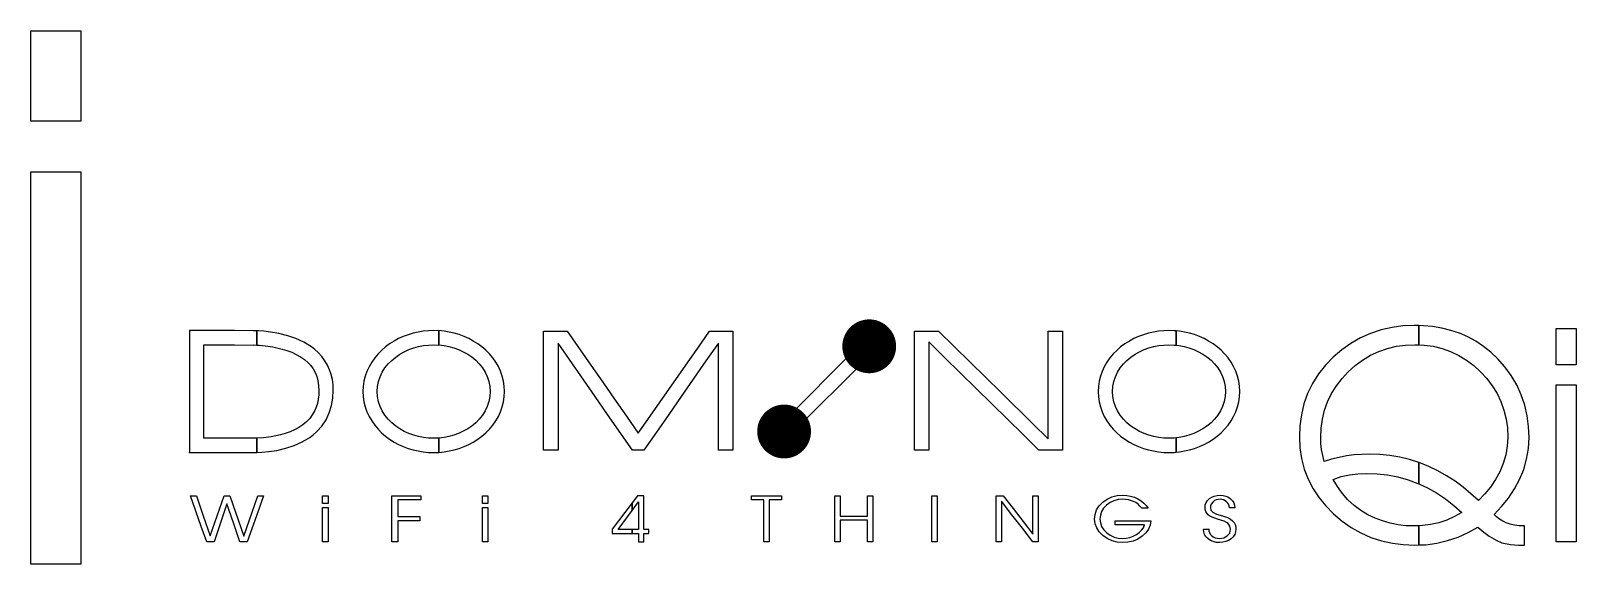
# Model space of a CAD drawing. Extents: x 0 to 129, y -3 to 21.
# Drawn here: x 111.23 to 128.79, y 15.24 to 21.3 of the extents above; entities that cross this region are included whole.
import ezdxf

# ---------------------------------------------------------------- set-up
doc = ezdxf.new("R2010")
doc.units = 0
for name, color, linetype in [('21', 253, 'CONTINUOUS'), ('23', 7, 'CONTINUOUS'), ('48', 253, 'CONTINUOUS')]:
    doc.layers.add(name, color=color, linetype=linetype)

msp = doc.modelspace()

# ---------------------------------------------------------------- linework, layer by layer
at = {"layer": '21'}
for p, q in [((126.6992, 17.9304), (126.5744, 17.9019)), ((126.8231, 17.9461), (126.6992, 17.9304)), ((126.9509, 17.9517), (126.8231, 17.9461)), ((127.0017, 17.9502), (126.9509, 17.9517)), ((127.0017, 17.732), (127.0017, 17.9502)), ((127.0575, 17.9484), (127.0019, 17.9499)), ((127.0019, 17.9499), (127.0019, 17.7317)), ((127.1599, 17.9388), (127.0575, 17.9484)), ((127.2646, 17.9212), (127.1599, 17.9388)), ((127.3654, 17.8963), (127.2646, 17.9212)), ((113.1119, 17.8943), (113.0301, 17.8943)), ((113.0301, 17.8943), (113.0301, 16.5097)), ((113.3255, 17.8935), (113.1119, 17.8943)), ((113.5384, 17.8928), (113.3255, 17.8935)), ((113.752, 17.892), (113.5384, 17.8928)), ((113.7932, 17.8913), (113.752, 17.892)), ((113.8127, 17.89), (113.7929, 17.8907)), ((113.7929, 17.8907), (113.7929, 17.7279)), ((113.7932, 17.7284), (113.7932, 17.8913)), ((113.8739, 17.8859), (113.8127, 17.89)), ((113.9501, 17.8773), (113.8739, 17.8859)), ((114.0439, 17.8605), (113.9501, 17.8773)), ((114.1447, 17.8351), (114.0439, 17.8605)), ((114.2377, 17.8026), (114.1447, 17.8351)), ((114.3296, 17.7604), (114.2377, 17.8026)), ((114.4137, 17.7081), (114.3296, 17.7604)), ((115.3032, 17.7429), (115.2565, 17.7079)), ((115.354, 17.7747), (115.3032, 17.7429)), ((115.4048, 17.8024), (115.354, 17.7747)), ((115.4579, 17.8262), (115.4048, 17.8024)), ((115.5135, 17.8468), (115.4579, 17.8262)), ((115.5714, 17.8643), (115.5135, 17.8468)), ((115.6849, 17.8867), (115.5714, 17.8643)), ((115.7444, 17.8923), (115.6849, 17.8867)), ((115.8048, 17.8938), (115.7444, 17.8923)), ((115.8627, 17.8923), (115.8048, 17.8938)), ((115.8627, 17.7295), (115.8627, 17.8923)), ((115.8645, 17.8928), (115.863, 17.8928)), ((115.863, 17.8928), (115.863, 17.73)), ((115.924, 17.8872), (115.8645, 17.8928)), ((116.0375, 17.8648), (115.924, 17.8872)), ((116.0954, 17.8473), (116.0375, 17.8648)), ((116.151, 17.8267), (116.0954, 17.8473)), ((116.2041, 17.8029), (116.151, 17.8267)), ((116.2549, 17.7752), (116.2041, 17.8029)), ((116.3057, 17.7434), (116.2549, 17.7752)), ((116.3535, 17.7084), (116.3057, 17.7434)), ((117.0543, 16.5359), (117.0543, 17.8877)), ((117.0543, 17.8877), (117.322, 17.8877)), ((117.6407, 17.144), (117.2186, 17.7513)), ((117.2186, 17.7513), (117.2186, 16.5359)), ((117.322, 17.8877), (117.5912, 17.5011)), ((118.8058, 17.6944), (118.941, 17.8877)), ((119.0403, 17.7513), (118.8993, 17.5489)), ((118.941, 17.8877), (119.2046, 17.8877)), ((119.0403, 16.5359), (119.0403, 17.7513)), ((119.2046, 17.8877), (119.2046, 16.5359)), ((119.7119, 16.794), (120.6674, 17.7495)), ((120.6674, 17.7495), (120.7837, 17.6332)), ((121.2691, 16.5367), (121.2691, 17.8885)), ((121.2691, 17.8885), (121.543, 17.8885)), ((121.611, 17.5895), (121.4322, 17.765)), ((121.4322, 17.765), (121.4322, 16.5357)), ((121.543, 17.8885), (121.721, 17.7137)), ((122.7893, 16.6652), (122.7893, 17.8882)), ((122.7893, 17.8882), (122.9537, 17.8882)), ((122.9537, 17.8882), (122.9537, 16.5364)), ((123.6616, 17.7429), (123.6138, 17.7079)), ((123.7124, 17.7747), (123.6616, 17.7429)), ((123.7632, 17.8024), (123.7124, 17.7747)), ((123.8163, 17.8262), (123.7632, 17.8024)), ((123.8719, 17.8468), (123.8163, 17.8262)), ((123.9298, 17.8643), (123.8719, 17.8468)), ((124.0433, 17.8867), (123.9298, 17.8643)), ((124.1028, 17.8923), (124.0433, 17.8867)), ((124.1622, 17.8938), (124.1028, 17.8923)), ((124.2227, 17.8923), (124.1622, 17.8938)), ((124.245, 17.89), (124.2227, 17.8923)), ((124.2823, 17.8872), (124.245, 17.8902)), ((124.245, 17.8902), (124.245, 17.7274)), ((124.245, 17.7272), (124.245, 17.89)), ((124.3959, 17.8648), (124.2823, 17.8872)), ((124.4538, 17.8473), (124.3959, 17.8648)), ((124.5094, 17.8267), (124.4538, 17.8473)), ((124.5625, 17.8029), (124.5094, 17.8267)), ((124.6133, 17.7752), (124.5625, 17.8029)), ((124.6641, 17.7434), (124.6133, 17.7752)), ((124.7119, 17.7084), (124.6641, 17.7434)), ((126.2293, 17.748), (126.1269, 17.6759)), ((126.3395, 17.8115), (126.2293, 17.748)), ((126.4545, 17.8623), (126.3395, 17.8115)), ((126.5744, 17.9019), (126.4545, 17.8623)), ((127.4655, 17.8631), (127.3654, 17.8963)), ((127.5607, 17.8227), (127.4655, 17.8631)), ((127.6527, 17.7726), (127.5607, 17.8227)), ((127.7393, 17.7147), (127.6527, 17.7726)), ((128.5635, 17.9161), (128.7911, 17.9161)), ((128.5635, 17.5057), (128.5635, 17.9161)), ((128.7911, 17.9161), (128.7911, 17.5057)), ((113.1922, 16.6721), (113.1922, 17.7315)), ((113.1922, 17.7315), (113.3255, 17.7307)), ((113.3255, 17.7307), (113.5407, 17.73)), ((113.5407, 17.73), (113.7551, 17.7292)), ((113.7551, 17.7292), (113.7551, 17.73)), ((113.7551, 17.73), (113.7932, 17.7284)), ((113.7929, 17.7279), (113.8206, 17.7272)), ((113.8206, 17.7272), (113.8904, 17.7208)), ((113.8904, 17.7208), (113.9771, 17.7081)), ((113.9771, 17.7081), (114.0817, 17.6842)), ((114.0817, 17.6842), (114.1355, 17.6675)), ((114.1355, 17.6675), (114.1904, 17.6469)), ((114.1904, 17.6469), (114.2405, 17.623)), ((114.2405, 17.623), (114.2897, 17.5961)), ((114.2897, 17.5961), (114.3349, 17.5644)), ((114.4525, 17.6779), (114.4137, 17.7081)), ((114.4899, 17.6439), (114.4525, 17.6779)), ((114.531, 17.5994), (114.4899, 17.6439)), ((114.5668, 17.5517), (114.531, 17.5994)), ((115.1335, 17.5826), (115.0995, 17.5341)), ((115.1716, 17.6279), (115.1335, 17.5826)), ((115.212, 17.669), (115.1716, 17.6279)), ((115.2565, 17.7079), (115.212, 17.669)), ((115.3273, 17.5557), (115.3725, 17.5931)), ((115.3725, 17.5931), (115.4185, 17.6248)), ((115.4185, 17.6248), (115.4685, 17.6533)), ((115.4685, 17.6533), (115.5216, 17.6771)), ((115.5216, 17.6771), (115.5773, 17.6977)), ((115.5773, 17.6977), (115.6311, 17.7119)), ((115.6311, 17.7119), (115.6875, 17.7231)), ((115.6875, 17.7231), (115.7454, 17.7295)), ((115.7454, 17.7295), (115.8048, 17.7317)), ((115.8048, 17.7317), (115.8627, 17.7295)), ((115.863, 17.73), (115.8638, 17.73)), ((115.8638, 17.73), (115.9217, 17.7236)), ((115.9217, 17.7236), (115.9781, 17.7124)), ((115.9781, 17.7124), (116.0319, 17.6982)), ((116.0319, 17.6982), (116.0875, 17.6776)), ((116.0875, 17.6776), (116.1406, 17.6538)), ((116.1406, 17.6538), (116.1907, 17.6253)), ((116.1907, 17.6253), (116.2366, 17.5943)), ((116.2366, 17.5943), (116.2826, 17.5562)), ((116.3972, 17.6695), (116.3535, 17.7084)), ((116.4383, 17.6284), (116.3972, 17.6695)), ((116.4764, 17.5832), (116.4383, 17.6284)), ((116.5097, 17.5346), (116.4764, 17.5832)), ((118.6705, 17.5011), (118.8058, 17.6944)), ((120.7837, 17.6332), (119.8282, 16.6776)), ((121.7898, 17.414), (121.611, 17.5895)), ((121.721, 17.7137), (122.0771, 17.3642)), ((123.4909, 17.5826), (123.4576, 17.5341)), ((123.5297, 17.6279), (123.4909, 17.5826)), ((123.5701, 17.669), (123.5297, 17.6279)), ((123.6138, 17.7079), (123.5701, 17.669)), ((123.6857, 17.5557), (123.7309, 17.5931)), ((123.7309, 17.5931), (123.7769, 17.6248)), ((123.7769, 17.6248), (123.8269, 17.6533)), ((123.8269, 17.6533), (123.88, 17.6771)), ((123.88, 17.6771), (123.9356, 17.6977)), ((123.9356, 17.6977), (123.9895, 17.7119)), ((123.9895, 17.7119), (124.0459, 17.7231)), ((124.0459, 17.7231), (124.1038, 17.7295)), ((124.1038, 17.7295), (124.1625, 17.7317)), ((124.1625, 17.7317), (124.2219, 17.7295)), ((124.2219, 17.7295), (124.245, 17.7272)), ((124.245, 17.7274), (124.2801, 17.7234)), ((124.2801, 17.7234), (124.3364, 17.7122)), ((124.3364, 17.7122), (124.3903, 17.698)), ((124.3903, 17.698), (124.4459, 17.6774)), ((124.4459, 17.6774), (124.499, 17.6535)), ((124.499, 17.6535), (124.549, 17.6251)), ((124.549, 17.6251), (124.595, 17.5941)), ((124.595, 17.5941), (124.641, 17.556)), ((124.7555, 17.6695), (124.7119, 17.7084)), ((124.7959, 17.6284), (124.7555, 17.6695)), ((124.8348, 17.5832), (124.7959, 17.6284)), ((124.8681, 17.5346), (124.8348, 17.5832)), ((126.0301, 17.5925), (125.9405, 17.4996)), ((126.1269, 17.6759), (126.0301, 17.5925)), ((126.3634, 17.558), (126.4538, 17.6129)), ((126.4538, 17.6129), (126.5483, 17.6566)), ((126.5483, 17.6566), (126.6476, 17.6906)), ((126.6476, 17.6906), (126.75, 17.7152)), ((126.75, 17.7152), (126.8523, 17.7287)), ((126.8523, 17.7287), (126.9587, 17.7335)), ((126.9587, 17.7335), (127.0017, 17.732)), ((127.0019, 17.7317), (127.0647, 17.7287)), ((127.0647, 17.7287), (127.1655, 17.7152)), ((127.1655, 17.7152), (127.2671, 17.6906)), ((127.2671, 17.6906), (127.3639, 17.6566)), ((127.3639, 17.6566), (127.4568, 17.6121)), ((127.4568, 17.6121), (127.5457, 17.5572)), ((127.8203, 17.6497), (127.7393, 17.7147)), ((127.8965, 17.5765), (127.8203, 17.6497)), ((127.9798, 17.4828), (127.8965, 17.5765)), ((114.3349, 17.5644), (114.3771, 17.5278)), ((114.3771, 17.5278), (114.4073, 17.4953)), ((114.4073, 17.4953), (114.4327, 17.4602)), ((114.4327, 17.4602), (114.4541, 17.4236)), ((114.4541, 17.4236), (114.4716, 17.384)), ((114.5971, 17.5009), (114.5668, 17.5517)), ((114.6209, 17.4478), (114.5971, 17.5009)), ((114.6392, 17.3939), (114.6209, 17.4478)), ((114.6527, 17.3368), (114.6392, 17.3939)), ((115.0454, 17.4302), (115.0256, 17.3754)), ((115.07, 17.4833), (115.0454, 17.4302)), ((115.0995, 17.5341), (115.07, 17.4833)), ((115.1955, 17.37), (115.2201, 17.4216)), ((115.2201, 17.4216), (115.2504, 17.4694)), ((115.2504, 17.4694), (115.2862, 17.5146)), ((115.2862, 17.5146), (115.3273, 17.5557)), ((116.2826, 17.5562), (116.323, 17.5151)), ((116.323, 17.5151), (116.3588, 17.4699)), ((116.3588, 17.4699), (116.389, 17.4221)), ((116.389, 17.4221), (116.4137, 17.3706)), ((116.5392, 17.4838), (116.5097, 17.5346)), ((116.5638, 17.4308), (116.5392, 17.4838)), ((116.5836, 17.3759), (116.5638, 17.4308)), ((117.5912, 17.5011), (117.7258, 17.3078)), ((118.2651, 16.9212), (118.6705, 17.5011)), ((118.8993, 17.5489), (118.6174, 17.144)), ((121.9687, 17.2385), (121.7898, 17.414)), ((123.4035, 17.4302), (123.3837, 17.3754)), ((123.4281, 17.4833), (123.4035, 17.4302)), ((123.4576, 17.5341), (123.4281, 17.4833)), ((123.5539, 17.37), (123.5785, 17.4216)), ((123.5785, 17.4216), (123.6087, 17.4694)), ((123.6087, 17.4694), (123.6445, 17.5146)), ((123.6445, 17.5146), (123.6857, 17.5557)), ((124.641, 17.556), (124.6814, 17.5148)), ((124.6814, 17.5148), (124.7172, 17.4696)), ((124.7172, 17.4696), (124.7474, 17.4219)), ((124.7474, 17.4219), (124.7721, 17.3703)), ((124.8975, 17.4838), (124.8681, 17.5346)), ((124.9222, 17.4308), (124.8975, 17.4838)), ((124.942, 17.3759), (124.9222, 17.4308)), ((125.8627, 17.402), (125.7944, 17.2941)), ((125.9405, 17.4996), (125.8627, 17.402)), ((126.1302, 17.3477), (126.2016, 17.4247)), ((126.2016, 17.4247), (126.2808, 17.496)), ((126.2808, 17.496), (126.3634, 17.558)), ((127.5457, 17.5572), (127.6268, 17.496)), ((127.6268, 17.496), (127.7045, 17.4247)), ((127.7045, 17.4247), (127.7751, 17.3477)), ((128.053, 17.3835), (127.9798, 17.4828)), ((128.7911, 17.5057), (128.5635, 17.5057)), ((114.4716, 17.384), (114.4843, 17.3452)), ((114.4843, 17.3452), (114.4929, 17.304)), ((114.4929, 17.304), (114.5, 17.2151)), ((114.5, 17.2151), (114.4985, 17.1628)), ((114.6606, 17.2773), (114.6527, 17.3368)), ((114.658, 17.1265), (114.6629, 17.2154)), ((114.6629, 17.2154), (114.6606, 17.2773)), ((115.0027, 17.2603), (115.0004, 17.2009)), ((115.0113, 17.319), (115.0027, 17.2603)), ((115.0256, 17.3754), (115.0113, 17.319)), ((115.162, 17.2011), (115.166, 17.259)), ((115.166, 17.259), (115.1772, 17.3162)), ((115.1772, 17.3162), (115.1955, 17.37)), ((116.4137, 17.3706), (116.432, 17.3167)), ((116.432, 17.3167), (116.4431, 17.2596)), ((116.4431, 17.2596), (116.4472, 17.2016)), ((116.5978, 17.3195), (116.5836, 17.3759)), ((116.6065, 17.2608), (116.5978, 17.3195)), ((116.6095, 17.2014), (116.6065, 17.2608)), ((117.7258, 17.3078), (117.8605, 17.1145)), ((122.1475, 17.063), (121.9687, 17.2385)), ((122.0771, 17.3642), (122.2552, 17.1895)), ((123.3608, 17.2603), (123.3585, 17.2009)), ((123.3695, 17.319), (123.3608, 17.2603)), ((123.3837, 17.3754), (123.3695, 17.319)), ((123.5203, 17.2011), (123.5244, 17.259)), ((123.5244, 17.259), (123.5356, 17.3162)), ((123.5356, 17.3162), (123.5539, 17.37)), ((124.7721, 17.3703), (124.7903, 17.3165)), ((124.7903, 17.3165), (124.8015, 17.2593)), ((124.8015, 17.2593), (124.8056, 17.2014)), ((124.9562, 17.3195), (124.942, 17.3759)), ((124.9648, 17.2608), (124.9562, 17.3195)), ((124.9679, 17.2011), (124.9648, 17.2608)), ((125.7944, 17.2941), (125.7395, 17.1806)), ((126.0118, 17.1785), (126.0675, 17.2667)), ((126.0675, 17.2667), (126.1302, 17.3477)), ((127.7751, 17.3477), (127.8378, 17.2667)), ((127.8378, 17.2667), (127.8927, 17.1785)), ((128.1157, 17.2763), (128.053, 17.3835)), ((128.1673, 17.1635), (128.1157, 17.2763)), ((128.5635, 17.2761), (128.7911, 17.2761)), ((128.5635, 15.494), (128.5635, 17.2761)), ((128.7911, 17.2761), (128.7911, 15.494)), ((114.4825, 17.0668), (114.4683, 17.0223)), ((114.4929, 17.1135), (114.4825, 17.0668)), ((114.4985, 17.1628), (114.4929, 17.1135)), ((114.6176, 16.9576), (114.6438, 17.0424)), ((114.6438, 17.0424), (114.658, 17.1265)), ((115.0004, 17.2009), (115.0027, 17.1414)), ((115.0027, 17.1414), (115.0113, 17.0828)), ((115.0113, 17.0828), (115.0256, 17.0264)), ((115.166, 17.1432), (115.162, 17.2011)), ((115.1772, 17.0861), (115.166, 17.1432)), ((115.1955, 17.0322), (115.1772, 17.0861)), ((116.432, 17.0866), (116.4137, 17.0327)), ((116.4431, 17.1437), (116.432, 17.0866)), ((116.4472, 17.2016), (116.4431, 17.1437)), ((116.5836, 17.0269), (116.5978, 17.0833)), ((116.5978, 17.0833), (116.6065, 17.142)), ((116.6065, 17.142), (116.6095, 17.2014)), ((117.7815, 16.9415), (117.6407, 17.144)), ((117.8605, 17.1145), (117.9951, 16.9212)), ((118.6174, 17.144), (118.4764, 16.9415)), ((122.3263, 16.8874), (122.1475, 17.063)), ((122.2552, 17.1895), (122.6113, 16.8399)), ((123.3585, 17.2009), (123.3608, 17.1414)), ((123.3608, 17.1414), (123.3695, 17.0828)), ((123.3695, 17.0828), (123.3837, 17.0264)), ((123.5244, 17.1432), (123.5203, 17.2011)), ((123.5356, 17.0861), (123.5244, 17.1432)), ((123.5539, 17.0322), (123.5356, 17.0861)), ((124.7903, 17.0863), (124.7721, 17.0325)), ((124.8015, 17.1435), (124.7903, 17.0863)), ((124.8056, 17.2014), (124.8015, 17.1435)), ((124.942, 17.0266), (124.9562, 17.083)), ((124.9562, 17.083), (124.9648, 17.1417)), ((124.9648, 17.1417), (124.9679, 17.2011)), ((125.6974, 17.0622), (125.6679, 16.9375)), ((125.7395, 17.1806), (125.6974, 17.0622)), ((125.9316, 16.9888), (125.9666, 17.0856)), ((125.9666, 17.0856), (126.0118, 17.1785)), ((127.8927, 17.1785), (127.9371, 17.0866)), ((127.9371, 17.0866), (127.9712, 16.9898)), ((128.2069, 17.047), (128.1673, 17.1635)), ((128.2353, 16.9248), (128.2069, 17.047)), ((114.3951, 16.8968), (114.3611, 16.8603)), ((114.4246, 16.9357), (114.3951, 16.8968)), ((114.4492, 16.9779), (114.4246, 16.9357)), ((114.4683, 17.0223), (114.4492, 16.9779)), ((114.5318, 16.8082), (114.5803, 16.8798)), ((114.5803, 16.8798), (114.6176, 16.9576)), ((115.0256, 17.0264), (115.0454, 16.9715)), ((115.0454, 16.9715), (115.07, 16.9184)), ((115.07, 16.9184), (115.0995, 16.8676)), ((115.0995, 16.8676), (115.1335, 16.8191)), ((115.2204, 16.9807), (115.1955, 17.0322)), ((115.2506, 16.9329), (115.2204, 16.9807)), ((115.2864, 16.8877), (115.2506, 16.9329)), ((115.3276, 16.8466), (115.2864, 16.8877)), ((116.323, 16.8882), (116.2826, 16.8471)), ((116.3588, 16.9334), (116.323, 16.8882)), ((116.389, 16.9812), (116.3588, 16.9334)), ((116.4137, 17.0327), (116.389, 16.9812)), ((116.4764, 16.8196), (116.5097, 16.8681)), ((116.5097, 16.8681), (116.5392, 16.9189)), ((116.5392, 16.9189), (116.5638, 16.972)), ((116.5638, 16.972), (116.5836, 17.0269)), ((118.0629, 16.5367), (117.7815, 16.9415)), ((117.9951, 16.9212), (118.1297, 16.7279)), ((118.1297, 16.7279), (118.2651, 16.9212)), ((118.4764, 16.9415), (118.3354, 16.7391)), ((122.5051, 16.7119), (122.3263, 16.8874)), ((123.3837, 17.0264), (123.4035, 16.9715)), ((123.4035, 16.9715), (123.4281, 16.9184)), ((123.4281, 16.9184), (123.4576, 16.8676)), ((123.4576, 16.8676), (123.4909, 16.8191)), ((123.5785, 16.9807), (123.5539, 17.0322)), ((123.6087, 16.9329), (123.5785, 16.9807)), ((123.6445, 16.8877), (123.6087, 16.9329)), ((123.6857, 16.8466), (123.6445, 16.8877)), ((124.6814, 16.888), (124.641, 16.8468)), ((124.7172, 16.9332), (124.6814, 16.888)), ((124.7474, 16.9809), (124.7172, 16.9332)), ((124.7721, 17.0325), (124.7474, 16.9809)), ((124.8348, 16.8194), (124.8681, 16.8679)), ((124.8681, 16.8679), (124.8975, 16.9187)), ((124.8975, 16.9187), (124.9222, 16.9718)), ((124.9222, 16.9718), (124.942, 17.0266)), ((125.6679, 16.9375), (125.6511, 16.8135)), ((125.8927, 16.7864), (125.9069, 16.888)), ((125.9069, 16.888), (125.9316, 16.9888)), ((127.9712, 16.9898), (127.9958, 16.889)), ((127.9958, 16.889), (128.01, 16.7881)), ((128.2511, 16.8034), (128.2353, 16.9248)), ((114.0624, 16.7079), (113.9567, 16.6865)), ((114.1173, 16.7236), (114.0624, 16.7079)), ((114.1721, 16.7434), (114.1173, 16.7236)), ((114.2229, 16.7665), (114.1721, 16.7434)), ((114.2722, 16.7927), (114.2229, 16.7665)), ((114.3182, 16.8245), (114.2722, 16.7927)), ((114.3611, 16.8603), (114.3182, 16.8245)), ((114.3946, 16.6797), (114.4343, 16.7099)), ((114.4343, 16.7099), (114.4724, 16.7432)), ((114.4724, 16.7432), (114.5318, 16.8082)), ((115.1335, 16.8191), (115.1716, 16.7739)), ((115.1716, 16.7739), (115.212, 16.7328)), ((115.212, 16.7328), (115.2565, 16.6939)), ((115.2565, 16.6939), (115.3032, 16.6588)), ((115.3728, 16.8092), (115.3276, 16.8466)), ((115.4188, 16.7775), (115.3728, 16.8092)), ((115.4688, 16.749), (115.4188, 16.7775)), ((115.5219, 16.7251), (115.4688, 16.749)), ((115.5775, 16.7046), (115.5219, 16.7251)), ((115.6314, 16.6903), (115.5775, 16.7046)), ((115.6877, 16.6792), (115.6314, 16.6903)), ((115.9781, 16.6909), (115.9217, 16.6797)), ((116.0319, 16.7051), (115.9781, 16.6909)), ((116.0875, 16.7256), (116.0319, 16.7051)), ((116.1406, 16.7495), (116.0875, 16.7256)), ((116.1907, 16.778), (116.1406, 16.7495)), ((116.2366, 16.8097), (116.1907, 16.778)), ((116.2826, 16.8471), (116.2366, 16.8097)), ((116.3057, 16.6594), (116.3535, 16.6944)), ((116.3535, 16.6944), (116.3972, 16.7333)), ((116.3972, 16.7333), (116.4383, 16.7744)), ((116.4383, 16.7744), (116.4764, 16.8196)), ((118.3354, 16.7391), (118.1945, 16.5367)), ((119.8282, 16.6776), (119.7119, 16.794)), ((122.6839, 16.5364), (122.5051, 16.7119)), ((122.6113, 16.8399), (122.7893, 16.6652)), ((123.4909, 16.8191), (123.5297, 16.7739)), ((123.5297, 16.7739), (123.5701, 16.7328)), ((123.5701, 16.7328), (123.6138, 16.6939)), ((123.6138, 16.6939), (123.6616, 16.6588)), ((123.7309, 16.8092), (123.6857, 16.8466)), ((123.7769, 16.7775), (123.7309, 16.8092)), ((123.8269, 16.749), (123.7769, 16.7775)), ((123.88, 16.7251), (123.8269, 16.749)), ((123.9356, 16.7046), (123.88, 16.7251)), ((123.9895, 16.6903), (123.9356, 16.7046)), ((124.0459, 16.6792), (123.9895, 16.6903)), ((124.3364, 16.6906), (124.2801, 16.6794)), ((124.3903, 16.7048), (124.3364, 16.6906)), ((124.4459, 16.7254), (124.3903, 16.7048)), ((124.499, 16.7493), (124.4459, 16.7254)), ((124.549, 16.7777), (124.499, 16.7493)), ((124.595, 16.8095), (124.549, 16.7777)), ((124.641, 16.8468), (124.595, 16.8095)), ((124.6641, 16.6591), (124.7119, 16.6942)), ((124.7119, 16.6942), (124.7555, 16.733)), ((124.7555, 16.733), (124.7959, 16.7742)), ((124.7959, 16.7742), (124.8348, 16.8194)), ((125.6511, 16.8135), (125.6456, 16.685)), ((125.8879, 16.6817), (125.8927, 16.7864)), ((128.01, 16.7881), (128.0149, 16.6835)), ((128.2567, 16.6779), (128.2511, 16.8034)), ((113.7406, 16.6721), (113.1922, 16.6721)), ((113.7429, 16.6713), (113.7406, 16.6721)), ((113.7929, 16.6721), (113.7429, 16.6713)), ((113.8003, 16.6713), (113.7924, 16.6713)), ((113.7924, 16.6713), (113.7924, 16.5077)), ((113.7929, 16.5085), (113.7929, 16.6721)), ((113.8701, 16.6754), (113.8003, 16.6713)), ((113.8523, 16.5115), (113.9293, 16.5186)), ((113.9567, 16.6865), (113.8701, 16.6754)), ((113.9293, 16.5186), (114.023, 16.5329)), ((114.023, 16.5329), (114.1246, 16.5567)), ((114.1246, 16.5567), (114.2176, 16.5877)), ((114.2176, 16.5877), (114.3106, 16.6289)), ((114.3106, 16.6289), (114.3946, 16.6797)), ((115.3032, 16.6588), (115.354, 16.6263)), ((115.354, 16.6263), (115.4048, 16.5994)), ((115.4048, 16.5994), (115.4579, 16.5755)), ((115.4579, 16.5755), (115.5135, 16.555)), ((115.5135, 16.555), (115.5714, 16.5374)), ((115.5714, 16.5374), (115.6849, 16.5151)), ((115.6849, 16.5151), (115.7444, 16.5095)), ((115.7457, 16.6728), (115.6877, 16.6792)), ((115.8051, 16.6705), (115.7457, 16.6728)), ((115.863, 16.6728), (115.8051, 16.6705)), ((115.8638, 16.6733), (115.863, 16.6733)), ((115.863, 16.6733), (115.863, 16.51)), ((115.863, 16.51), (115.863, 16.6728)), ((115.9217, 16.6797), (115.8638, 16.6733)), ((115.8645, 16.51), (115.924, 16.5156)), ((115.924, 16.5156), (116.0375, 16.5379)), ((116.0375, 16.5379), (116.0954, 16.5555)), ((116.0954, 16.5555), (116.151, 16.576)), ((116.151, 16.576), (116.2041, 16.5999)), ((116.2041, 16.5999), (116.2549, 16.6268)), ((116.2549, 16.6268), (116.3057, 16.6594)), ((117.2186, 16.5359), (117.0543, 16.5359)), ((118.1947, 16.5367), (118.0629, 16.5367)), ((118.1945, 16.5367), (118.1947, 16.5367)), ((119.2046, 16.5359), (119.0403, 16.5359)), ((121.4332, 16.5367), (121.2691, 16.5367)), ((121.4322, 16.5357), (121.4332, 16.5367)), ((122.9537, 16.5364), (122.6839, 16.5364)), ((123.6616, 16.6588), (123.7124, 16.6263)), ((123.7124, 16.6263), (123.7632, 16.5994)), ((123.7632, 16.5994), (123.8163, 16.5755)), ((123.8163, 16.5755), (123.8719, 16.555)), ((123.8719, 16.555), (123.9298, 16.5374)), ((123.9298, 16.5374), (124.0433, 16.5151)), ((124.0433, 16.5151), (124.1028, 16.5095)), ((124.1038, 16.6728), (124.0459, 16.6792)), ((124.1625, 16.6705), (124.1038, 16.6728)), ((124.2219, 16.6728), (124.1625, 16.6705)), ((124.245, 16.6751), (124.2219, 16.6728)), ((124.2227, 16.5095), (124.245, 16.5118)), ((124.2801, 16.6794), (124.245, 16.6754)), ((124.245, 16.6754), (124.245, 16.5123)), ((124.245, 16.5118), (124.245, 16.6751)), ((124.245, 16.5123), (124.2823, 16.5153)), ((124.2823, 16.5153), (124.3959, 16.5377)), ((124.3959, 16.5377), (124.4538, 16.5552)), ((124.4538, 16.5552), (124.5094, 16.5758)), ((124.5094, 16.5758), (124.5625, 16.5997)), ((124.5625, 16.5997), (124.6133, 16.6266)), ((124.6133, 16.6266), (124.6641, 16.6591)), ((125.6456, 16.685), (125.6519, 16.5603)), ((125.6519, 16.5603), (125.6694, 16.4404)), ((125.8902, 16.6111), (125.8879, 16.6817)), ((125.898, 16.542), (125.8902, 16.6111)), ((125.9107, 16.4737), (125.898, 16.542)), ((128.0085, 16.5811), (127.991, 16.481)), ((128.0149, 16.6835), (128.0085, 16.5811)), ((128.229, 16.4333), (128.2496, 16.5539)), ((128.2496, 16.5539), (128.2567, 16.6779)), ((113.0301, 16.5097), (113.7309, 16.5097)), ((113.7309, 16.5097), (113.7904, 16.509)), ((113.7904, 16.509), (113.7926, 16.509)), ((113.7924, 16.5077), (113.7929, 16.5085)), ((113.7926, 16.509), (113.7929, 16.5085)), ((113.7929, 16.5085), (113.8523, 16.5115)), ((115.7444, 16.5095), (115.8048, 16.508)), ((115.8048, 16.508), (115.863, 16.51)), ((115.863, 16.51), (115.8645, 16.51)), ((124.1028, 16.5095), (124.1622, 16.508)), ((124.1622, 16.508), (124.2227, 16.5095)), ((125.6694, 16.4404), (125.7004, 16.3205)), ((125.929, 16.4061), (125.9107, 16.4737)), ((126.0123, 16.4323), (125.929, 16.4061)), ((126.0964, 16.4536), (126.0123, 16.4323)), ((126.1823, 16.4694), (126.0964, 16.4536)), ((126.2689, 16.4813), (126.1823, 16.4694)), ((126.3555, 16.4877), (126.2689, 16.4813)), ((126.4436, 16.4899), (126.3555, 16.4877)), ((126.5595, 16.4859), (126.4436, 16.4899)), ((126.673, 16.4747), (126.5595, 16.4859)), ((126.7865, 16.4556), (126.673, 16.4747)), ((126.8985, 16.4287), (126.7865, 16.4556)), ((127.0017, 16.3962), (126.8985, 16.4287)), ((127.0017, 16.1541), (127.0017, 16.3962)), ((127.0083, 16.3944), (127.0019, 16.3967)), ((127.0019, 16.3967), (127.0019, 16.1547)), ((127.1155, 16.3515), (127.0083, 16.3944)), ((127.2186, 16.3015), (127.1155, 16.3515)), ((127.9625, 16.3843), (127.9229, 16.2898)), ((127.991, 16.481), (127.9625, 16.3843)), ((128.1957, 16.3159), (128.229, 16.4333)), ((125.7004, 16.3205), (125.7449, 16.2062)), ((125.7449, 16.2062), (125.8005, 16.0975)), ((126.0301, 16.2034), (126.1205, 16.2344)), ((126.0794, 16.1209), (126.0301, 16.2034)), ((126.1205, 16.2344), (126.215, 16.2557)), ((126.215, 16.2557), (126.3095, 16.2677)), ((126.3095, 16.2677), (126.4071, 16.2718)), ((126.4071, 16.2718), (126.5285, 16.2677)), ((126.5285, 16.2677), (126.6468, 16.2542)), ((126.6468, 16.2542), (126.7652, 16.2319)), ((126.7652, 16.2319), (126.8803, 16.1994)), ((126.8803, 16.1994), (126.993, 16.1582)), ((127.3194, 16.2451), (127.2186, 16.3015)), ((127.4147, 16.1823), (127.3194, 16.2451)), ((127.5084, 16.1133), (127.4147, 16.1823)), ((127.8744, 16.2016), (127.8165, 16.1158)), ((127.9229, 16.2898), (127.8744, 16.2016)), ((128.0908, 16.0945), (128.148, 16.2009)), ((128.148, 16.2009), (128.1957, 16.3159)), ((113.0388, 16.0167), (113.1061, 16.0167)), ((113.1008, 15.8425), (113.0388, 16.0167)), ((113.1061, 16.0167), (113.1856, 15.7892)), ((113.2651, 15.5616), (113.4241, 16.0167)), ((113.4241, 16.0167), (113.4851, 16.0167)), ((113.4851, 16.0167), (113.6446, 15.5595)), ((113.6446, 15.5595), (113.8041, 16.0167)), ((113.8041, 16.0167), (113.8704, 16.0167)), ((113.8704, 16.0167), (113.8084, 15.8425)), ((114.5414, 16.0172), (114.6029, 16.0172)), ((114.5414, 15.9286), (114.5414, 16.0172)), ((114.6029, 16.0172), (114.6029, 15.9286)), ((115.3304, 15.494), (115.3304, 16.0167)), ((115.3304, 16.0167), (115.657, 16.0167)), ((115.657, 16.0167), (115.657, 15.9697)), ((116.3596, 16.0172), (116.421, 16.0172)), ((116.3596, 15.9286), (116.3596, 16.0172)), ((116.421, 16.0172), (116.421, 15.9286)), ((118.1231, 16.017), (118.0604, 15.9352)), ((118.1945, 16.017), (118.1231, 16.017)), ((118.1945, 15.636), (118.1945, 16.017)), ((119.4162, 16.0167), (119.7566, 16.0167)), ((119.4162, 15.9697), (119.4162, 16.0167)), ((119.7566, 16.0167), (119.7566, 15.9697)), ((120.3649, 16.0167), (120.4254, 16.0167)), ((120.3649, 15.494), (120.3649, 16.0167)), ((120.4254, 16.0167), (120.4254, 15.7864)), ((120.7342, 15.7864), (120.7342, 16.0167)), ((120.7342, 16.0167), (120.7947, 16.0167)), ((120.7947, 16.0167), (120.7947, 15.494)), ((121.4673, 16.0167), (121.5277, 16.0167)), ((121.4673, 15.494), (121.4673, 16.0167)), ((121.5277, 16.0167), (121.5277, 15.494)), ((122.197, 16.0175), (122.1967, 16.0167)), ((122.1967, 16.0167), (122.278, 16.0167)), ((122.197, 15.4948), (122.197, 16.0175)), ((122.278, 16.0167), (122.3911, 15.8717)), ((122.6171, 15.5816), (122.6171, 16.017)), ((122.6171, 16.017), (122.6776, 16.017)), ((122.6776, 16.017), (122.6776, 15.4943)), ((123.4596, 15.9797), (123.5135, 16.0045)), ((123.5135, 16.0045), (123.5722, 16.0195)), ((123.5722, 16.0195), (123.6357, 16.0246)), ((123.6357, 16.0246), (123.6826, 16.0218)), ((123.6826, 16.0218), (123.7274, 16.0137)), ((123.7274, 16.0137), (123.77, 16.0002)), ((123.77, 16.0002), (123.8107, 15.9812)), ((124.6009, 15.9647), (124.6224, 15.9852)), ((124.6224, 15.9852), (124.6489, 16.0023)), ((124.6489, 16.0023), (124.6781, 16.0144)), ((124.6781, 16.0144), (124.7101, 16.0218)), ((124.7101, 16.0218), (124.7449, 16.0244)), ((124.7449, 16.0244), (124.7789, 16.0218)), ((124.7789, 16.0218), (124.8102, 16.0139)), ((124.8102, 16.0139), (124.8383, 16.0007)), ((124.8383, 16.0007), (124.8635, 15.9824)), ((125.8005, 16.0975), (125.8696, 15.9944)), ((125.8696, 15.9944), (125.9465, 15.9014)), ((126.1343, 16.0447), (126.0794, 16.1209)), ((126.1978, 15.9725), (126.1343, 16.0447)), ((126.993, 16.1582), (127.0017, 16.1541)), ((127.0019, 16.1547), (127.1028, 16.1079)), ((127.1028, 16.1079), (127.2059, 16.0492)), ((127.2059, 16.0492), (127.3067, 15.9817)), ((127.5958, 16.0411), (127.5084, 16.1133)), ((127.6824, 15.9626), (127.5958, 16.0411)), ((127.753, 16.0381), (127.6824, 15.9626)), ((127.8165, 16.1158), (127.753, 16.0381)), ((127.9448, 15.8968), (128.021, 15.9906)), ((128.021, 15.9906), (128.0908, 16.0945)), ((113.1627, 15.6682), (113.1008, 15.8425)), ((113.4541, 15.9248), (113.3807, 15.7094)), ((113.528, 15.7094), (113.4541, 15.9248)), ((113.8084, 15.8425), (113.6844, 15.494)), ((114.6029, 15.9286), (114.5414, 15.9286)), ((114.5414, 15.8836), (114.6029, 15.8836)), ((114.5414, 15.494), (114.5414, 15.8836)), ((114.6029, 15.8836), (114.6029, 15.494)), ((115.657, 15.9697), (115.3959, 15.9697)), ((115.3959, 15.9697), (115.3959, 15.781)), ((116.421, 15.9286), (116.3596, 15.9286)), ((116.3596, 15.8836), (116.421, 15.8836)), ((116.3596, 15.494), (116.3596, 15.8836)), ((116.421, 15.8836), (116.421, 15.494)), ((117.9768, 15.8275), (117.8315, 15.6378)), ((118.0601, 15.9355), (117.9768, 15.8275)), ((118.0172, 15.7925), (118.0601, 15.8496)), ((118.0601, 15.8496), (118.0601, 15.9355)), ((118.0604, 15.8493), (118.1343, 15.9479)), ((118.0604, 15.9352), (118.0604, 15.8493)), ((118.1343, 15.9479), (118.1343, 15.636)), ((119.5562, 15.9697), (119.4162, 15.9697)), ((119.5562, 15.4943), (119.5562, 15.9697)), ((119.7566, 15.9697), (119.6166, 15.9697)), ((119.6166, 15.9697), (119.6166, 15.4943)), ((122.3773, 15.8021), (122.2575, 15.956)), ((122.2575, 15.956), (122.2575, 15.4948)), ((122.3911, 15.8717), (122.5041, 15.7267)), ((123.3232, 15.8059), (123.3408, 15.8567)), ((123.3408, 15.8567), (123.37, 15.9029)), ((123.37, 15.9029), (123.4106, 15.9449)), ((123.3969, 15.8384), (123.3827, 15.7968)), ((123.4205, 15.8765), (123.3969, 15.8384)), ((123.4106, 15.9449), (123.4596, 15.9797)), ((123.4538, 15.9113), (123.4205, 15.8765)), ((123.4937, 15.9403), (123.4538, 15.9113)), ((123.5374, 15.9611), (123.4937, 15.9403)), ((123.5849, 15.9736), (123.5374, 15.9611)), ((123.6362, 15.9776), (123.5849, 15.9736)), ((123.7025, 15.9715), (123.6362, 15.9776)), ((123.7606, 15.953), (123.7025, 15.9715)), ((123.7868, 15.939), (123.7606, 15.953)), ((123.8112, 15.9215), (123.7868, 15.939)), ((123.8107, 15.9812), (123.8475, 15.9583)), ((123.8335, 15.9007), (123.8112, 15.9215)), ((123.8538, 15.8763), (123.8335, 15.9007)), ((123.8475, 15.9583), (123.879, 15.9332)), ((123.9255, 15.8763), (123.8538, 15.8763)), ((123.879, 15.9332), (123.9049, 15.9057)), ((123.9049, 15.9057), (123.9252, 15.876)), ((123.9252, 15.876), (123.9255, 15.8763)), ((124.5732, 15.8852), (124.5762, 15.9146)), ((124.5755, 15.8613), (124.5732, 15.8852)), ((124.5821, 15.8394), (124.5755, 15.8613)), ((124.5762, 15.9146), (124.5854, 15.941)), ((124.5932, 15.8196), (124.5821, 15.8394)), ((124.5854, 15.941), (124.6009, 15.9647)), ((124.6087, 15.8018), (124.5932, 15.8196)), ((124.6359, 15.9035), (124.6341, 15.8852)), ((124.6341, 15.8852), (124.6407, 15.8549)), ((124.6415, 15.9205), (124.6359, 15.9035)), ((124.6407, 15.8549), (124.6605, 15.8303)), ((124.6636, 15.9502), (124.6415, 15.9205)), ((124.6605, 15.8303), (124.7014, 15.8092)), ((124.6796, 15.9621), (124.6636, 15.9502)), ((124.6981, 15.9705), (124.6796, 15.9621)), ((124.7431, 15.9774), (124.6981, 15.9705)), ((124.7014, 15.8092), (124.771, 15.7892)), ((124.784, 15.9703), (124.7431, 15.9774)), ((124.802, 15.9614), (124.784, 15.9703)), ((124.8185, 15.9489), (124.802, 15.9614)), ((124.8325, 15.9342), (124.8185, 15.9489)), ((124.8424, 15.9179), (124.8325, 15.9342)), ((124.8485, 15.9004), (124.8424, 15.9179)), ((124.8505, 15.8814), (124.8485, 15.9004)), ((124.911, 15.8814), (124.8505, 15.8814)), ((124.8635, 15.9824), (124.8843, 15.9603)), ((124.8843, 15.9603), (124.8991, 15.9362)), ((124.8991, 15.9362), (124.9079, 15.9098)), ((124.9079, 15.9098), (124.911, 15.8814)), ((125.9465, 15.9014), (126.0347, 15.8125)), ((126.0347, 15.8125), (126.1322, 15.73)), ((126.2668, 15.9083), (126.1978, 15.9725)), ((126.343, 15.8511), (126.2668, 15.9083)), ((126.4248, 15.8026), (126.343, 15.8511)), ((127.3067, 15.9817), (127.4004, 15.9078)), ((127.4004, 15.9078), (127.4909, 15.8267)), ((127.4909, 15.8267), (127.4076, 15.78)), ((127.8582, 15.8057), (127.9448, 15.8968)), ((113.2247, 15.494), (113.1627, 15.6682)), ((113.1856, 15.7892), (113.2651, 15.5616)), ((113.3807, 15.7094), (113.3073, 15.494)), ((113.6019, 15.494), (113.528, 15.7094)), ((115.3959, 15.781), (115.6468, 15.781)), ((115.6468, 15.734), (115.3959, 15.734)), ((115.3959, 15.734), (115.3959, 15.4943)), ((115.6468, 15.781), (115.6468, 15.734)), ((117.8315, 15.6378), (117.8315, 15.5893)), ((117.9006, 15.636), (118.0172, 15.7925)), ((118.0601, 15.636), (117.9006, 15.636)), ((118.0601, 15.5893), (118.0601, 15.636)), ((118.1343, 15.636), (118.0604, 15.636)), ((118.0604, 15.636), (118.0604, 15.5893)), ((118.2493, 15.636), (118.1945, 15.636)), ((118.2493, 15.5893), (118.2493, 15.636)), ((120.4254, 15.7864), (120.7342, 15.7864)), ((120.7342, 15.7391), (120.4254, 15.7391)), ((120.4254, 15.7391), (120.4254, 15.494)), ((120.7342, 15.494), (120.7342, 15.7391)), ((122.4972, 15.6482), (122.3773, 15.8021)), ((122.6171, 15.4943), (122.4972, 15.6482)), ((122.5041, 15.7267), (122.6171, 15.5816)), ((123.3174, 15.7505), (123.3232, 15.8059)), ((123.3232, 15.6992), (123.3174, 15.7505)), ((123.341, 15.6512), (123.3232, 15.6992)), ((123.3707, 15.6065), (123.341, 15.6512)), ((123.3827, 15.7968), (123.3778, 15.7518)), ((123.3778, 15.7518), (123.3827, 15.7081)), ((123.3827, 15.7081), (123.3972, 15.6677)), ((123.3972, 15.6677), (123.4213, 15.6307)), ((123.5498, 15.686), (123.5498, 15.733)), ((123.5498, 15.733), (123.9572, 15.733)), ((123.8846, 15.686), (123.5498, 15.686)), ((123.8523, 15.6258), (123.8719, 15.6545)), ((123.8719, 15.6545), (123.8846, 15.686)), ((123.929, 15.6368), (123.8985, 15.5948)), ((123.9486, 15.6827), (123.929, 15.6368)), ((123.9572, 15.733), (123.9486, 15.6827)), ((124.5579, 15.6063), (124.5546, 15.639)), ((124.5546, 15.639), (124.6151, 15.639)), ((124.6288, 15.7861), (124.6087, 15.8018)), ((124.6143, 15.6398), (124.6164, 15.6185)), ((124.6151, 15.639), (124.6143, 15.6398)), ((124.6532, 15.7724), (124.6288, 15.7861)), ((124.7154, 15.7511), (124.6532, 15.7724)), ((124.7911, 15.7272), (124.7154, 15.7511)), ((124.771, 15.7892), (124.8069, 15.779)), ((124.817, 15.7142), (124.7911, 15.7272)), ((124.8069, 15.779), (124.8378, 15.7663)), ((124.8348, 15.7005), (124.817, 15.7142)), ((124.8556, 15.671), (124.8348, 15.7005)), ((124.8378, 15.7663), (124.864, 15.7511)), ((124.8625, 15.638), (124.8556, 15.671)), ((124.8602, 15.6147), (124.8625, 15.638)), ((124.864, 15.7511), (124.8856, 15.7333)), ((124.8856, 15.7333), (124.9024, 15.713)), ((124.9024, 15.713), (124.9143, 15.6901)), ((124.9143, 15.6901), (124.9214, 15.6647)), ((124.9237, 15.637), (124.9204, 15.6063)), ((124.9214, 15.6647), (124.9237, 15.637)), ((126.1322, 15.73), (126.2338, 15.6586)), ((126.2338, 15.6586), (126.3441, 15.5959)), ((126.5074, 15.7637), (126.4248, 15.8026)), ((126.5915, 15.732), (126.5074, 15.7637)), ((126.6788, 15.7066), (126.5915, 15.732)), ((126.7677, 15.6883), (126.6788, 15.7066)), ((126.8574, 15.6771), (126.7677, 15.6883)), ((126.9478, 15.6741), (126.8574, 15.6771)), ((127.0017, 15.6764), (126.9478, 15.6741)), ((127.0446, 15.6784), (127.0017, 15.6769)), ((127.0017, 15.6769), (127.0017, 15.4582)), ((127.0017, 15.4582), (127.0017, 15.6764)), ((127.1376, 15.6903), (127.0446, 15.6784)), ((127.2305, 15.7117), (127.1376, 15.6903)), ((127.3209, 15.7419), (127.2305, 15.7117)), ((127.4076, 15.78), (127.3209, 15.7419)), ((127.5638, 15.5987), (127.6758, 15.6606)), ((127.6758, 15.6606), (127.7423, 15.605)), ((127.8876, 15.778), (127.8582, 15.8057)), ((127.9209, 15.7526), (127.8876, 15.778)), ((127.9575, 15.7295), (127.9209, 15.7526)), ((127.9971, 15.7104), (127.9575, 15.7295)), ((128.0408, 15.6947), (127.9971, 15.7104)), ((128.0901, 15.6827), (128.0408, 15.6947)), ((128.1457, 15.6756), (128.0901, 15.6827)), ((128.2051, 15.6741), (128.1457, 15.6756)), ((128.2051, 15.4559), (128.2051, 15.6741)), ((113.3073, 15.494), (113.2247, 15.494)), ((113.6844, 15.494), (113.6019, 15.494)), ((114.6029, 15.494), (114.5414, 15.494)), ((115.3306, 15.4943), (115.3304, 15.494)), ((115.3959, 15.4943), (115.3306, 15.4943)), ((116.421, 15.494), (116.3596, 15.494)), ((117.8315, 15.5893), (118.0601, 15.5893)), ((118.0601, 15.5893), (118.134, 15.5893)), ((118.0604, 15.5893), (118.0601, 15.5893)), ((118.134, 15.5893), (118.134, 15.494)), ((118.134, 15.494), (118.1945, 15.494)), ((118.1945, 15.494), (118.1945, 15.5893)), ((118.1945, 15.5893), (118.2493, 15.5893)), ((119.6166, 15.4943), (119.5562, 15.4943)), ((120.4254, 15.494), (120.3649, 15.494)), ((120.7947, 15.494), (120.7342, 15.494)), ((121.5277, 15.494), (121.4673, 15.494)), ((122.2575, 15.4948), (122.197, 15.4948)), ((122.6776, 15.4943), (122.6171, 15.4943)), ((123.4121, 15.5651), (123.3707, 15.6065)), ((123.4617, 15.5303), (123.4121, 15.5651)), ((123.4213, 15.6307), (123.4548, 15.5969)), ((123.4548, 15.5969), (123.4949, 15.5689)), ((123.5153, 15.5054), (123.4617, 15.5303)), ((123.4949, 15.5689), (123.5384, 15.5489)), ((123.5732, 15.4904), (123.5153, 15.5054)), ((123.5384, 15.5489), (123.5851, 15.5369)), ((123.6351, 15.4854), (123.5732, 15.4904)), ((123.5851, 15.5369), (123.6354, 15.5329)), ((123.6971, 15.4899), (123.6351, 15.4854)), ((123.6354, 15.5329), (123.6766, 15.5357)), ((123.6766, 15.5357), (123.7164, 15.5438)), ((123.7548, 15.5034), (123.6971, 15.4899)), ((123.7164, 15.5438), (123.755, 15.5575)), ((123.8081, 15.5258), (123.7548, 15.5034)), ((123.755, 15.5575), (123.7924, 15.5766)), ((123.7924, 15.5766), (123.8259, 15.5999)), ((123.8571, 15.557), (123.8081, 15.5258)), ((123.8259, 15.5999), (123.8523, 15.6258)), ((123.8985, 15.5948), (123.8571, 15.557)), ((124.5676, 15.5768), (124.5579, 15.6063)), ((124.5838, 15.5506), (124.5676, 15.5768)), ((124.6067, 15.5278), (124.5838, 15.5506)), ((124.6346, 15.5092), (124.6067, 15.5278)), ((124.6164, 15.6185), (124.6227, 15.5987)), ((124.6227, 15.5987), (124.6331, 15.5806)), ((124.6331, 15.5806), (124.6476, 15.5641)), ((124.6659, 15.496), (124.6346, 15.5092)), ((124.6476, 15.5641), (124.6659, 15.5504)), ((124.6659, 15.5504), (124.6872, 15.5405)), ((124.7007, 15.4882), (124.6659, 15.496)), ((124.6872, 15.5405), (124.7113, 15.5346)), ((124.739, 15.4856), (124.7007, 15.4882)), ((124.7113, 15.5346), (124.7383, 15.5326)), ((124.7383, 15.5326), (124.7848, 15.5395)), ((124.7759, 15.4884), (124.739, 15.4856)), ((124.8099, 15.4965), (124.7759, 15.4884)), ((124.7848, 15.5395), (124.8251, 15.5603)), ((124.8411, 15.5103), (124.8099, 15.4965)), ((124.8251, 15.5603), (124.8414, 15.5758)), ((124.8696, 15.5293), (124.8411, 15.5103)), ((124.8414, 15.5758), (124.8531, 15.5938)), ((124.8531, 15.5938), (124.8602, 15.6147)), ((124.8932, 15.5524), (124.8696, 15.5293)), ((124.9102, 15.5781), (124.8932, 15.5524)), ((124.9204, 15.6063), (124.9102, 15.5781)), ((126.3441, 15.5959), (126.4591, 15.5451)), ((126.4591, 15.5451), (126.5782, 15.5054)), ((126.5782, 15.5054), (126.703, 15.4777)), ((126.703, 15.4777), (126.8259, 15.462)), ((126.8259, 15.462), (126.9537, 15.4564)), ((126.9537, 15.4564), (127.0014, 15.4587)), ((127.0014, 15.4587), (127.0017, 15.4582)), ((127.0017, 15.4582), (127.0819, 15.4612)), ((127.0819, 15.4612), (127.2066, 15.478)), ((127.2066, 15.478), (127.3296, 15.5075)), ((127.3296, 15.5075), (127.4495, 15.5479)), ((127.4495, 15.5479), (127.5638, 15.5987)), ((127.7423, 15.605), (127.8035, 15.559)), ((127.8035, 15.559), (127.8813, 15.5113)), ((127.8813, 15.5113), (127.9478, 15.4844)), ((127.9478, 15.4844), (128.0464, 15.463)), ((128.0464, 15.463), (128.1368, 15.4559)), ((128.7911, 15.494), (128.5635, 15.494)), ((128.1368, 15.4559), (128.2051, 15.4559))]:
    msp.add_line(p, q, dxfattribs=at)
at = {"layer": '21', "const_width": 0.3059}
for points in [[(120.7556, 17.562, 1), (120.7556, 17.8679, 1), (120.7556, 17.562)], [(119.7879, 16.5943, 1), (119.7879, 16.9002, 1), (119.7879, 16.5943)]]:
    msp.add_lwpolyline(points, format="xyb", dxfattribs=at)
at = {"layer": '23'}
msp.add_point((113.03, 16.51), dxfattribs=at)
at = {"layer": '48'}
for p, q in [((111.2255, 21.2975), (111.7945, 21.2975)), ((111.2255, 20.2708), (111.2255, 21.2975)), ((111.7945, 21.2975), (111.7945, 20.2708)), ((111.7945, 20.2708), (111.2255, 20.2708)), ((111.2255, 19.6976), (111.7945, 19.6976)), ((111.2255, 15.2414), (111.2255, 19.6976)), ((111.7945, 19.6976), (111.7945, 15.2414)), ((111.7945, 15.2414), (111.2255, 15.2414))]:
    msp.add_line(p, q, dxfattribs=at)

doc.saveas('drawing.dxf')
